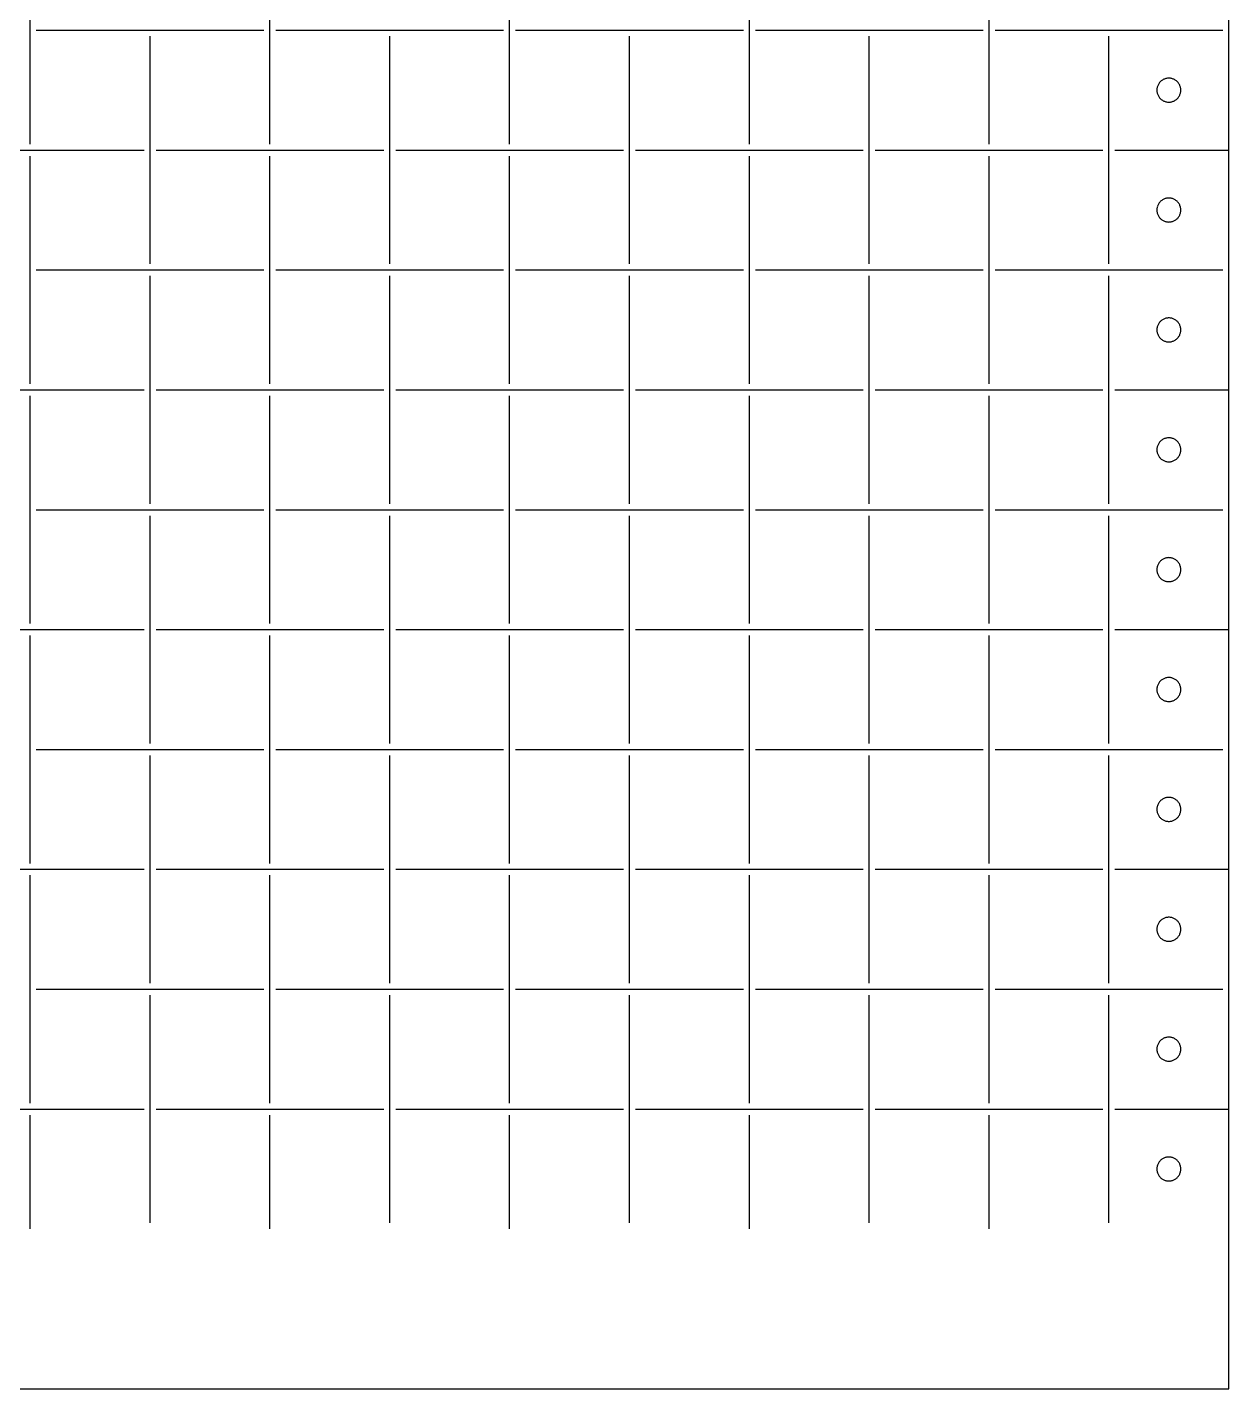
# Model space of a CAD drawing. Extents: x -1 to 386, y 36 to 428.
# Drawn here: x 225.5 to 385.9, y 36 to 217.7 of the extents above; entities that cross this region are included whole.
import ezdxf

# ---------------------------------------------------------------- set-up
doc = ezdxf.new("R2010")
doc.units = 0

msp = doc.modelspace()

# ---------------------------------------------------------------- linework, layer by layer
for p, q in [((385.944, 36.0018), (385.944, 398.668)), ((225.945, 202.135), (225.945, 232.535)), ((257.944, 202.135), (257.944, 232.535)), ((289.944, 202.135), (289.944, 232.535)), ((321.944, 202.135), (321.944, 232.535)), ((353.944, 202.135), (353.944, 232.535)), ((226.745, 217.335), (257.144, 217.335)), ((241.945, 186.135), (241.945, 216.535)), ((258.744, 217.335), (289.144, 217.335)), ((273.944, 186.135), (273.944, 216.535)), ((290.744, 217.335), (321.144, 217.335)), ((305.944, 186.135), (305.944, 216.535)), ((322.744, 217.335), (353.144, 217.335)), ((337.944, 186.135), (337.944, 216.535)), ((354.744, 217.335), (385.144, 217.335)), ((369.944, 186.135), (369.944, 216.535)), ((377.355, 210.823), (377.262742, 210.78308)), ((377.45, 210.857), (377.355427, 210.822953)), ((377.546, 210.885), (377.44948, 210.856947)), ((377.645, 210.907), (377.5469, 210.885071)), ((377.744, 210.922), (377.644714, 210.90628)), ((377.844, 210.932), (377.743952, 210.922546)), ((377.944, 210.935), (377.843529, 210.931839)), ((378.045, 210.932), (377.944529, 210.935161)), ((378.145, 210.922), (378.044924, 210.931454)), ((378.244, 210.907), (378.144743, 210.92272)), ((378.342, 210.885), (378.2439, 210.906929)), ((378.439, 210.857), (378.34248, 210.885053)), ((378.533, 210.823), (378.438427, 210.857047)), ((378.626, 210.783), (378.533742, 210.82292)), ((376.344, 209.335), (376.347104, 209.234535)), ((376.348, 209.435), (376.344896, 209.334535)), ((376.357, 209.535), (376.347404, 209.434933)), ((376.348, 209.234), (376.357596, 209.133933)), ((376.357, 209.134), (376.372804, 209.034723)), ((376.373, 209.635), (376.357196, 209.535723)), ((376.395, 209.733), (376.372987, 209.634905)), ((376.373, 209.035), (376.395013, 208.936908)), ((376.423, 209.829), (376.39506, 209.732477)), ((376.457, 209.924), (376.422964, 209.829427)), ((376.497, 210.016), (376.457066, 209.923753)), ((376.542, 210.106), (376.496365, 210.016442)), ((376.593, 210.192), (376.541833, 210.105482)), ((376.65, 210.275), (376.593499, 210.191866)), ((376.712, 210.355), (376.650419, 210.27558)), ((376.778, 210.43), (376.711509, 210.354602)), ((376.849, 210.501), (376.777937, 210.429925)), ((376.925, 210.568), (376.84959, 210.501528)), ((377.004, 210.629), (376.924583, 210.567394)), ((377.087, 210.686), (377.003857, 210.629505)), ((377.174, 210.737), (377.087499, 210.685833)), ((377.263, 210.783), (377.173451, 210.737367)), ((378.715, 210.737), (378.625451, 210.782633)), ((378.802, 210.686), (378.715471, 210.737167)), ((378.885, 210.629), (378.801886, 210.685495)), ((378.964, 210.568), (378.884554, 210.629606)), ((379.04, 210.501), (378.964619, 210.567472)), ((379.111, 210.43), (379.039937, 210.501075)), ((379.177, 210.355), (379.110509, 210.430398)), ((379.239, 210.275), (379.177391, 210.35442)), ((379.295, 210.192), (379.238499, 210.275134)), ((379.346, 210.106), (379.294861, 210.192518)), ((379.392, 210.016), (379.346365, 210.105558)), ((379.432, 209.924), (379.392066, 210.016247)), ((379.466, 209.829), (379.431964, 209.923573)), ((379.494, 209.733), (379.46606, 209.829523)), ((379.516, 209.635), (379.493987, 209.733095)), ((379.494, 208.937), (379.516013, 209.035092)), ((379.516, 209.035), (379.531804, 209.134277)), ((379.532, 209.535), (379.516196, 209.634277)), ((379.541, 209.435), (379.531404, 209.535067)), ((379.532, 209.134), (379.541596, 209.234067)), ((379.544, 209.335), (379.540896, 209.435465)), ((379.541, 209.234), (379.544104, 209.334465)), ((376.395, 208.937), (376.42294, 208.840477)), ((376.423, 208.841), (376.457036, 208.746427)), ((376.457, 208.746), (376.496934, 208.653753)), ((376.497, 208.654), (376.542635, 208.56444)), ((376.542, 208.564), (376.593167, 208.477482)), ((376.593, 208.478), (376.649501, 208.394869)), ((376.65, 208.395), (376.711581, 208.315577)), ((376.712, 208.315), (376.778491, 208.239604)), ((376.778, 208.24), (376.849063, 208.168925)), ((376.849, 208.169), (376.92441, 208.102528)), ((376.925, 208.102), (377.004417, 208.040394)), ((377.004, 208.041), (377.087143, 207.984502)), ((377.087, 207.984), (377.173501, 207.932833)), ((377.174, 207.933), (377.263549, 207.887367)), ((377.263, 207.887), (377.355258, 207.847082)), ((377.355, 207.847), (377.449573, 207.812953)), ((377.45, 207.813), (377.54652, 207.784947)), ((377.546, 207.785), (377.6441, 207.763071)), ((377.645, 207.763), (377.744286, 207.74728)), ((377.744, 207.748), (377.844048, 207.738546)), ((377.844, 207.738), (377.944471, 207.734839)), ((377.944, 207.735), (378.044471, 207.738161)), ((378.045, 207.738), (378.145076, 207.747454)), ((378.145, 207.748), (378.244258, 207.76372)), ((378.244, 207.763), (378.3421, 207.784929)), ((378.342, 207.785), (378.43852, 207.813053)), ((378.439, 207.813), (378.533573, 207.847047)), ((378.533, 207.847), (378.625258, 207.886918)), ((378.626, 207.887), (378.715549, 207.932633)), ((378.715, 207.933), (378.801529, 207.984167)), ((378.802, 207.984), (378.885114, 208.040498)), ((378.885, 208.041), (378.964446, 208.102606)), ((378.964, 208.102), (379.039381, 208.168472)), ((379.04, 208.169), (379.111064, 208.240075)), ((379.111, 208.24), (379.177491, 208.315396)), ((379.177, 208.315), (379.238609, 208.394423)), ((379.239, 208.395), (379.295501, 208.478131)), ((379.295, 208.478), (379.346139, 208.564518)), ((379.346, 208.564), (379.391635, 208.65356)), ((379.392, 208.654), (379.431934, 208.746247)), ((379.432, 208.746), (379.466036, 208.840573)), ((379.466, 208.841), (379.49394, 208.937523)), ((210.745, 201.335), (241.145, 201.335)), ((225.945, 170.135), (225.945, 200.535)), ((242.744, 201.335), (273.144, 201.335)), ((257.944, 170.135), (257.944, 200.535)), ((274.744, 201.335), (305.144, 201.335)), ((289.944, 170.135), (289.944, 200.535)), ((306.744, 201.335), (337.144, 201.335)), ((321.944, 170.135), (321.944, 200.535)), ((338.744, 201.335), (369.144, 201.335)), ((353.944, 170.135), (353.944, 200.535)), ((370.744, 201.335), (385.944, 201.335)), ((376.849, 194.501), (376.777937, 194.429928)), ((376.925, 194.568), (376.84959, 194.501528)), ((377.004, 194.629), (376.924583, 194.567394)), ((377.087, 194.686), (377.003857, 194.629502)), ((377.174, 194.737), (377.087499, 194.685833)), ((377.263, 194.783), (377.173451, 194.737367)), ((377.355, 194.823), (377.262742, 194.783083)), ((377.45, 194.857), (377.355427, 194.822953)), ((377.546, 194.885), (377.44948, 194.856947)), ((377.645, 194.907), (377.5469, 194.885071)), ((377.744, 194.922), (377.644714, 194.90628)), ((377.844, 194.932), (377.743952, 194.922546)), ((377.944, 194.935), (377.843529, 194.931839)), ((378.045, 194.932), (377.944529, 194.935161)), ((378.145, 194.922), (378.044924, 194.931454)), ((378.244, 194.907), (378.144743, 194.92272)), ((378.342, 194.885), (378.2439, 194.906929)), ((378.439, 194.857), (378.34248, 194.885053)), ((378.533, 194.823), (378.438427, 194.857047)), ((378.626, 194.783), (378.533742, 194.822917)), ((378.715, 194.737), (378.625451, 194.782633)), ((378.802, 194.686), (378.715471, 194.737167)), ((378.885, 194.629), (378.801886, 194.685498)), ((378.964, 194.568), (378.884554, 194.629606)), ((379.04, 194.501), (378.964619, 194.567472)), ((379.111, 194.43), (379.039937, 194.501072)), ((376.344, 193.335), (376.347104, 193.234535)), ((376.348, 193.435), (376.344896, 193.334535)), ((376.357, 193.536), (376.347404, 193.435933)), ((376.348, 193.235), (376.357596, 193.134933)), ((376.357, 193.134), (376.372804, 193.034723)), ((376.373, 193.635), (376.357196, 193.535723)), ((376.395, 193.733), (376.372987, 193.634908)), ((376.373, 193.035), (376.395013, 192.936905)), ((376.395, 192.937), (376.42294, 192.840477)), ((376.423, 193.829), (376.39506, 193.732474)), ((376.457, 193.924), (376.422964, 193.82943)), ((376.423, 192.841), (376.457036, 192.746427)), ((376.457, 192.746), (376.496934, 192.653753)), ((376.497, 194.016), (376.457066, 193.92375)), ((376.542, 194.106), (376.496365, 194.016442)), ((376.497, 192.654), (376.542635, 192.564442)), ((376.593, 194.192), (376.541833, 194.105482)), ((376.65, 194.275), (376.593499, 194.191866)), ((376.712, 194.355), (376.650419, 194.27558)), ((376.778, 194.43), (376.711509, 194.354602)), ((379.177, 194.355), (379.110509, 194.430398)), ((379.239, 194.275), (379.177391, 194.35442)), ((379.295, 194.192), (379.238499, 194.275134)), ((379.346, 194.106), (379.294861, 194.192518)), ((379.346, 192.564), (379.391635, 192.653558)), ((379.392, 194.016), (379.346365, 194.105558)), ((379.392, 192.654), (379.431934, 192.746247)), ((379.432, 193.924), (379.392066, 194.01625)), ((379.466, 193.829), (379.431964, 193.92357)), ((379.432, 192.746), (379.466036, 192.840573)), ((379.466, 192.841), (379.49394, 192.937523)), ((379.494, 193.733), (379.46606, 193.829526)), ((379.516, 193.635), (379.493987, 193.733092)), ((379.494, 192.937), (379.516013, 193.035095)), ((379.516, 193.035), (379.531804, 193.134277)), ((379.532, 193.536), (379.516196, 193.635277)), ((379.541, 193.435), (379.531404, 193.535067)), ((379.532, 193.134), (379.541596, 193.234067)), ((379.544, 193.335), (379.540896, 193.435465)), ((379.541, 193.235), (379.544104, 193.335465)), ((376.542, 192.564), (376.593167, 192.477482)), ((376.593, 192.478), (376.649501, 192.394866)), ((376.65, 192.395), (376.711581, 192.31558)), ((376.712, 192.315), (376.778491, 192.239602)), ((376.778, 192.24), (376.849063, 192.168925)), ((376.849, 192.169), (376.92441, 192.102528)), ((376.925, 192.102), (377.004417, 192.040397)), ((377.004, 192.041), (377.087143, 191.984502)), ((377.087, 191.984), (377.173501, 191.932833)), ((377.174, 191.933), (377.263549, 191.887367)), ((377.263, 191.887), (377.355258, 191.84708)), ((377.355, 191.847), (377.449573, 191.812953)), ((377.45, 191.813), (377.54652, 191.784947)), ((377.546, 191.785), (377.6441, 191.763071)), ((377.645, 191.763), (377.744286, 191.74728)), ((377.744, 191.748), (377.844048, 191.738546)), ((377.844, 191.738), (377.944471, 191.734839)), ((377.944, 191.735), (378.044471, 191.738161)), ((378.045, 191.738), (378.145076, 191.747454)), ((378.145, 191.748), (378.244258, 191.76372)), ((378.244, 191.763), (378.3421, 191.784929)), ((378.342, 191.785), (378.43852, 191.813053)), ((378.439, 191.813), (378.533573, 191.847047)), ((378.533, 191.847), (378.625258, 191.88692)), ((378.626, 191.887), (378.715549, 191.932633)), ((378.715, 191.933), (378.801529, 191.984167)), ((378.802, 191.984), (378.885114, 192.040498)), ((378.885, 192.041), (378.964446, 192.102603)), ((378.964, 192.102), (379.039381, 192.168472)), ((379.04, 192.169), (379.111064, 192.240075)), ((379.111, 192.24), (379.177491, 192.315398)), ((379.177, 192.315), (379.238609, 192.39442)), ((379.239, 192.395), (379.295501, 192.478134)), ((379.295, 192.478), (379.346139, 192.564518)), ((226.745, 185.335), (257.144, 185.335)), ((241.945, 154.135), (241.945, 184.535)), ((258.744, 185.335), (289.144, 185.335)), ((273.944, 154.135), (273.944, 184.535)), ((290.744, 185.335), (321.144, 185.335)), ((305.944, 154.135), (305.944, 184.535)), ((322.744, 185.335), (353.144, 185.335)), ((337.944, 154.135), (337.944, 184.535)), ((354.744, 185.335), (385.144, 185.335)), ((369.944, 154.135), (369.944, 184.535)), ((376.542, 178.106), (376.496365, 178.01644)), ((376.593, 178.192), (376.541833, 178.105485)), ((376.65, 178.275), (376.593499, 178.191866)), ((376.712, 178.355), (376.650419, 178.275577)), ((376.778, 178.43), (376.711509, 178.354604)), ((376.849, 178.501), (376.777937, 178.429925)), ((376.925, 178.568), (376.84959, 178.501528)), ((377.004, 178.629), (376.924583, 178.567394)), ((377.087, 178.686), (377.003857, 178.629502)), ((377.174, 178.737), (377.087499, 178.685836)), ((377.263, 178.783), (377.173451, 178.737367)), ((377.355, 178.823), (377.262742, 178.78308)), ((377.45, 178.857), (377.355427, 178.822953)), ((377.546, 178.885), (377.44948, 178.856947)), ((377.645, 178.907), (377.5469, 178.885071)), ((377.744, 178.922), (377.644714, 178.90628)), ((377.844, 178.932), (377.743952, 178.922546)), ((377.944, 178.935), (377.843529, 178.931839)), ((378.045, 178.932), (377.944529, 178.935161)), ((378.145, 178.922), (378.044924, 178.931454)), ((378.244, 178.907), (378.144743, 178.92272)), ((378.342, 178.885), (378.2439, 178.906929)), ((378.439, 178.857), (378.34248, 178.885053)), ((378.533, 178.823), (378.438427, 178.857047)), ((378.626, 178.783), (378.533742, 178.82292)), ((378.715, 178.737), (378.625451, 178.782633)), ((378.802, 178.686), (378.715471, 178.737164)), ((378.885, 178.629), (378.801886, 178.685498)), ((378.964, 178.568), (378.884554, 178.629606)), ((379.04, 178.501), (378.964619, 178.567472)), ((379.111, 178.43), (379.039937, 178.501075)), ((379.177, 178.355), (379.110509, 178.430396)), ((379.239, 178.275), (379.177391, 178.354423)), ((379.295, 178.192), (379.238499, 178.275134)), ((379.346, 178.106), (379.294861, 178.192515)), ((379.392, 178.016), (379.346365, 178.10556)), ((376.344, 177.335), (376.347104, 177.234537)), ((376.348, 177.435), (376.344896, 177.334535)), ((376.357, 177.536), (376.347404, 177.43593)), ((376.348, 177.235), (376.357596, 177.134933)), ((376.357, 177.134), (376.372804, 177.034723)), ((376.373, 177.635), (376.357196, 177.535726)), ((376.395, 177.733), (376.372987, 177.634905)), ((376.373, 177.035), (376.395013, 176.936905)), ((376.395, 176.937), (376.42294, 176.840477)), ((376.423, 177.829), (376.39506, 177.732477)), ((376.457, 177.924), (376.422964, 177.829427)), ((376.423, 176.841), (376.457036, 176.746427)), ((376.457, 176.746), (376.496934, 176.653753)), ((376.497, 178.016), (376.457066, 177.923753)), ((376.497, 176.654), (376.542635, 176.56444)), ((376.542, 176.564), (376.593167, 176.477485)), ((376.593, 176.478), (376.649501, 176.394866)), ((376.65, 176.395), (376.711581, 176.315577)), ((376.712, 176.315), (376.778491, 176.239604)), ((379.111, 176.24), (379.177491, 176.315396)), ((379.177, 176.315), (379.238609, 176.394423)), ((379.239, 176.395), (379.295501, 176.478134)), ((379.295, 176.478), (379.346139, 176.564515)), ((379.346, 176.564), (379.391635, 176.65356)), ((379.392, 176.654), (379.431934, 176.746247)), ((379.432, 177.924), (379.392066, 178.016247)), ((379.466, 177.829), (379.431964, 177.923573)), ((379.432, 176.746), (379.466036, 176.840573)), ((379.466, 176.841), (379.49394, 176.937523)), ((379.494, 177.733), (379.46606, 177.829523)), ((379.516, 177.635), (379.493987, 177.733095)), ((379.494, 176.937), (379.516013, 177.035095)), ((379.516, 177.035), (379.531804, 177.134277)), ((379.532, 177.536), (379.516196, 177.635274)), ((379.541, 177.435), (379.531404, 177.53507)), ((379.532, 177.134), (379.541596, 177.234067)), ((379.544, 177.335), (379.540896, 177.435465)), ((379.541, 177.235), (379.544104, 177.335463)), ((376.778, 176.24), (376.849063, 176.168925)), ((376.849, 176.169), (376.92441, 176.102528)), ((376.925, 176.102), (377.004417, 176.040394)), ((377.004, 176.041), (377.087143, 175.984502)), ((377.087, 175.984), (377.173501, 175.932836)), ((377.174, 175.933), (377.263549, 175.887367)), ((377.263, 175.887), (377.355258, 175.84708)), ((377.355, 175.847), (377.449573, 175.812953)), ((377.45, 175.813), (377.54652, 175.784947)), ((377.546, 175.785), (377.6441, 175.763071)), ((377.645, 175.763), (377.744286, 175.74728)), ((377.744, 175.748), (377.844048, 175.738546)), ((377.844, 175.738), (377.944471, 175.734839)), ((377.944, 175.735), (378.044471, 175.738161)), ((378.045, 175.738), (378.145076, 175.747454)), ((378.145, 175.748), (378.244258, 175.76372)), ((378.244, 175.763), (378.3421, 175.784929)), ((378.342, 175.785), (378.43852, 175.813053)), ((378.439, 175.813), (378.533573, 175.847047)), ((378.533, 175.847), (378.625258, 175.88692)), ((378.626, 175.887), (378.715549, 175.932633)), ((378.715, 175.933), (378.801529, 175.984164)), ((378.802, 175.984), (378.885114, 176.040498)), ((378.885, 176.041), (378.964446, 176.102606)), ((378.964, 176.102), (379.039381, 176.168472)), ((379.04, 176.169), (379.111064, 176.240075)), ((210.745, 169.335), (241.145, 169.335)), ((242.744, 169.335), (273.144, 169.335)), ((274.744, 169.335), (305.144, 169.335)), ((306.744, 169.335), (337.144, 169.335)), ((338.744, 169.335), (369.144, 169.335)), ((370.744, 169.335), (385.944, 169.335)), ((225.945, 138.135), (225.945, 168.535)), ((257.944, 138.135), (257.944, 168.535)), ((289.944, 138.135), (289.944, 168.535)), ((321.944, 138.135), (321.944, 168.535)), ((353.944, 138.135), (353.944, 168.535)), ((376.423, 161.829), (376.39506, 161.732477)), ((376.457, 161.924), (376.422964, 161.829427)), ((376.497, 162.016), (376.457066, 161.923753)), ((376.542, 162.106), (376.496365, 162.016442)), ((376.593, 162.192), (376.541833, 162.105482)), ((376.65, 162.275), (376.593499, 162.191866)), ((376.712, 162.355), (376.650419, 162.27558)), ((376.778, 162.43), (376.711509, 162.354602)), ((376.849, 162.501), (376.777937, 162.429925)), ((376.925, 162.568), (376.84959, 162.501528)), ((377.004, 162.629), (376.924583, 162.567397)), ((377.087, 162.686), (377.003857, 162.629502)), ((377.174, 162.737), (377.087499, 162.685833)), ((377.263, 162.783), (377.173451, 162.737367)), ((377.355, 162.823), (377.262742, 162.78308)), ((377.45, 162.857), (377.355427, 162.822953)), ((377.546, 162.885), (377.44948, 162.856947)), ((377.645, 162.907), (377.5469, 162.885071)), ((377.744, 162.922), (377.644714, 162.90628)), ((377.844, 162.932), (377.743952, 162.922546)), ((377.944, 162.935), (377.843529, 162.931839)), ((378.045, 162.932), (377.944529, 162.935161)), ((378.145, 162.922), (378.044924, 162.931454)), ((378.244, 162.907), (378.144743, 162.92272)), ((378.342, 162.885), (378.2439, 162.906929)), ((378.439, 162.857), (378.34248, 162.885053)), ((378.533, 162.823), (378.438427, 162.857047)), ((378.626, 162.783), (378.533742, 162.82292)), ((378.715, 162.737), (378.625451, 162.782633)), ((378.802, 162.686), (378.715471, 162.737167)), ((378.885, 162.629), (378.801886, 162.685498)), ((378.964, 162.568), (378.884554, 162.629603)), ((379.04, 162.501), (378.964619, 162.567472)), ((379.111, 162.43), (379.039937, 162.501075)), ((379.177, 162.355), (379.110509, 162.430398)), ((379.239, 162.275), (379.177391, 162.35442)), ((379.295, 162.192), (379.238499, 162.275134)), ((379.346, 162.106), (379.294861, 162.192518)), ((379.392, 162.016), (379.346365, 162.105558)), ((379.432, 161.924), (379.392066, 162.016247)), ((379.466, 161.829), (379.431964, 161.923573)), ((379.494, 161.733), (379.46606, 161.829523)), ((376.344, 161.335), (376.347104, 161.234535)), ((376.348, 161.435), (376.344896, 161.334535)), ((376.357, 161.536), (376.347404, 161.435933)), ((376.348, 161.235), (376.357596, 161.134933)), ((376.357, 161.134), (376.372804, 161.034723)), ((376.373, 161.635), (376.357196, 161.535723)), ((376.395, 161.733), (376.372987, 161.634905)), ((376.373, 161.035), (376.395013, 160.936908)), ((376.395, 160.937), (376.42294, 160.840477)), ((376.423, 160.841), (376.457036, 160.746427)), ((376.457, 160.746), (376.496934, 160.653753)), ((376.497, 160.654), (376.542635, 160.56444)), ((376.542, 160.564), (376.593167, 160.477482)), ((376.593, 160.478), (376.649501, 160.394869)), ((376.65, 160.395), (376.711581, 160.315577)), ((376.712, 160.315), (376.778491, 160.239602)), ((376.778, 160.24), (376.849063, 160.168928)), ((376.849, 160.169), (376.92441, 160.102528)), ((376.925, 160.102), (377.004417, 160.040394)), ((377.004, 160.041), (377.087143, 159.984502)), ((377.087, 159.984), (377.173501, 159.932833)), ((377.174, 159.933), (377.263549, 159.887367)), ((378.626, 159.887), (378.715549, 159.932633)), ((378.715, 159.933), (378.801529, 159.984167)), ((378.802, 159.984), (378.885114, 160.040498)), ((378.885, 160.041), (378.964446, 160.102606)), ((378.964, 160.102), (379.039381, 160.168472)), ((379.04, 160.169), (379.111064, 160.240072)), ((379.111, 160.24), (379.177491, 160.315398)), ((379.177, 160.315), (379.238609, 160.394423)), ((379.239, 160.395), (379.295501, 160.478131)), ((379.295, 160.478), (379.346139, 160.564518)), ((379.346, 160.564), (379.391635, 160.65356)), ((379.392, 160.654), (379.431934, 160.746247)), ((379.432, 160.746), (379.466036, 160.840573)), ((379.466, 160.841), (379.49394, 160.937523)), ((379.516, 161.635), (379.493987, 161.733095)), ((379.494, 160.937), (379.516013, 161.035092)), ((379.516, 161.035), (379.531804, 161.134277)), ((379.532, 161.536), (379.516196, 161.635277)), ((379.541, 161.435), (379.531404, 161.535067)), ((379.532, 161.134), (379.541596, 161.234067)), ((379.544, 161.335), (379.540896, 161.435465)), ((379.541, 161.235), (379.544104, 161.335465)), ((377.263, 159.887), (377.355258, 159.847082)), ((377.355, 159.847), (377.449573, 159.812953)), ((377.45, 159.813), (377.54652, 159.784947)), ((377.546, 159.785), (377.6441, 159.763071)), ((377.645, 159.763), (377.744286, 159.74728)), ((377.744, 159.748), (377.844048, 159.738546)), ((377.844, 159.738), (377.944471, 159.734839)), ((377.944, 159.735), (378.044471, 159.738161)), ((378.045, 159.738), (378.145076, 159.747454)), ((378.145, 159.748), (378.244258, 159.76372)), ((378.244, 159.763), (378.3421, 159.784929)), ((378.342, 159.785), (378.43852, 159.813053)), ((378.439, 159.813), (378.533573, 159.847047)), ((378.533, 159.847), (378.625258, 159.886918)), ((226.745, 153.335), (257.144, 153.335)), ((258.744, 153.335), (289.144, 153.335)), ((290.744, 153.335), (321.144, 153.335)), ((322.744, 153.335), (353.144, 153.335)), ((354.744, 153.335), (385.144, 153.335)), ((241.945, 122.135), (241.945, 152.535)), ((273.944, 122.135), (273.944, 152.535)), ((305.944, 122.135), (305.944, 152.535)), ((337.944, 122.135), (337.944, 152.535)), ((369.944, 122.135), (369.944, 152.535)), ((376.348, 145.435), (376.344896, 145.334535)), ((376.357, 145.536), (376.347404, 145.435933)), ((376.373, 145.635), (376.357196, 145.535723)), ((376.395, 145.733), (376.372987, 145.634908)), ((376.423, 145.829), (376.39506, 145.732474)), ((376.457, 145.924), (376.422964, 145.82943)), ((376.497, 146.016), (376.457066, 145.923753)), ((376.542, 146.106), (376.496365, 146.01644)), ((376.593, 146.192), (376.541833, 146.105482)), ((376.65, 146.275), (376.593499, 146.191869)), ((376.712, 146.355), (376.650419, 146.275577)), ((376.778, 146.43), (376.711509, 146.354602)), ((376.849, 146.501), (376.777937, 146.429928)), ((376.925, 146.568), (376.84959, 146.501528)), ((377.004, 146.629), (376.924583, 146.567394)), ((377.087, 146.686), (377.003857, 146.629502)), ((377.174, 146.737), (377.087499, 146.685833)), ((377.263, 146.783), (377.173451, 146.737367)), ((377.355, 146.823), (377.262742, 146.783083)), ((377.45, 146.857), (377.355427, 146.82295)), ((377.546, 146.885), (377.44948, 146.856947)), ((377.645, 146.907), (377.5469, 146.885071)), ((377.744, 146.922), (377.644714, 146.90628)), ((377.844, 146.932), (377.743952, 146.922546)), ((377.944, 146.935), (377.843529, 146.931839)), ((378.045, 146.932), (377.944529, 146.935161)), ((378.145, 146.922), (378.044924, 146.931454)), ((378.244, 146.907), (378.144743, 146.92272)), ((378.342, 146.885), (378.2439, 146.906929)), ((378.439, 146.857), (378.34248, 146.885053)), ((378.533, 146.823), (378.438427, 146.85705)), ((378.626, 146.783), (378.533742, 146.822917)), ((378.715, 146.737), (378.625451, 146.782633)), ((378.802, 146.686), (378.715471, 146.737167)), ((378.885, 146.629), (378.801886, 146.685498)), ((378.964, 146.568), (378.884554, 146.629606)), ((379.04, 146.501), (378.964619, 146.567472)), ((379.111, 146.43), (379.039937, 146.501072)), ((379.177, 146.355), (379.110509, 146.430398)), ((379.239, 146.275), (379.177391, 146.354423)), ((379.295, 146.192), (379.238499, 146.275131)), ((379.346, 146.106), (379.294861, 146.192518)), ((379.392, 146.016), (379.346365, 146.10556)), ((379.432, 145.924), (379.392066, 146.016247)), ((379.466, 145.829), (379.431964, 145.92357)), ((379.494, 145.733), (379.46606, 145.829526)), ((379.516, 145.635), (379.493987, 145.733092)), ((379.532, 145.536), (379.516196, 145.635277)), ((379.541, 145.435), (379.531404, 145.535067)), ((379.544, 145.335), (379.540896, 145.435465)), ((376.344, 145.335), (376.347104, 145.234535)), ((376.348, 145.235), (376.357596, 145.134933)), ((376.357, 145.134), (376.372804, 145.034723)), ((376.373, 145.035), (376.395013, 144.936905)), ((376.395, 144.937), (376.42294, 144.840477)), ((376.423, 144.841), (376.457036, 144.746427)), ((376.457, 144.746), (376.496934, 144.653753)), ((376.497, 144.654), (376.542635, 144.564442)), ((376.542, 144.564), (376.593167, 144.477482)), ((376.593, 144.478), (376.649501, 144.39488)), ((376.65, 144.395), (376.711581, 144.315555)), ((376.712, 144.315), (376.778491, 144.239619)), ((376.778, 144.24), (376.849063, 144.168908)), ((376.849, 144.169), (376.92441, 144.102537)), ((376.925, 144.102), (377.004417, 144.040391)), ((377.004, 144.041), (377.087143, 143.984499)), ((377.087, 143.984), (377.173501, 143.932833)), ((377.174, 143.933), (377.263549, 143.887393)), ((377.263, 143.887), (377.355258, 143.847066)), ((377.355, 143.847), (377.449573, 143.812964)), ((377.45, 143.813), (377.54652, 143.78506)), ((377.546, 143.785), (377.6441, 143.762987)), ((377.645, 143.763), (377.744286, 143.747196)), ((377.744, 143.748), (377.844048, 143.738404)), ((377.844, 143.738), (377.944471, 143.734896)), ((377.944, 143.735), (378.044471, 143.738104)), ((378.045, 143.738), (378.145076, 143.747596)), ((378.145, 143.748), (378.244258, 143.763804)), ((378.244, 143.763), (378.3421, 143.785013)), ((378.342, 143.785), (378.43852, 143.81294)), ((378.439, 143.813), (378.533573, 143.847036)), ((378.533, 143.847), (378.625258, 143.886934)), ((378.626, 143.887), (378.715549, 143.932607)), ((378.715, 143.933), (378.801529, 143.984167)), ((378.802, 143.984), (378.885114, 144.040501)), ((378.885, 144.041), (378.964446, 144.102609)), ((378.964, 144.102), (379.039381, 144.168463)), ((379.04, 144.169), (379.111064, 144.240092)), ((379.111, 144.24), (379.177491, 144.315382)), ((379.177, 144.315), (379.238609, 144.394445)), ((379.239, 144.395), (379.295501, 144.47812)), ((379.295, 144.478), (379.346139, 144.564518)), ((379.346, 144.564), (379.391635, 144.653558)), ((379.392, 144.654), (379.431934, 144.746247)), ((379.432, 144.746), (379.466036, 144.840573)), ((379.466, 144.841), (379.49394, 144.937523)), ((379.494, 144.937), (379.516013, 145.035095)), ((379.516, 145.035), (379.531804, 145.134277)), ((379.532, 145.134), (379.541596, 145.234067)), ((379.541, 145.235), (379.544104, 145.335465)), ((210.745, 137.335), (241.145, 137.335)), ((225.945, 106.135), (225.945, 136.535)), ((242.744, 137.335), (273.144, 137.335)), ((257.944, 106.135), (257.944, 136.535)), ((274.744, 137.335), (305.144, 137.335)), ((289.944, 106.135), (289.944, 136.535)), ((306.744, 137.335), (337.144, 137.335)), ((321.944, 106.135), (321.944, 136.535)), ((338.744, 137.335), (369.144, 137.335)), ((353.944, 106.135), (353.944, 136.535)), ((370.744, 137.335), (385.944, 137.335)), ((377.45, 130.857), (377.355427, 130.822936)), ((377.546, 130.885), (377.44948, 130.85706)), ((377.645, 130.907), (377.5469, 130.884987)), ((377.744, 130.922), (377.644714, 130.906196)), ((377.844, 130.932), (377.743952, 130.922404)), ((377.944, 130.935), (377.843529, 130.931896)), ((378.045, 130.932), (377.944529, 130.935104)), ((378.145, 130.922), (378.044924, 130.931596)), ((378.244, 130.907), (378.144743, 130.922804)), ((378.342, 130.885), (378.2439, 130.907013)), ((378.439, 130.857), (378.34248, 130.88494)), ((378.533, 130.823), (378.438427, 130.857064)), ((376.344, 129.335), (376.347104, 129.234529)), ((376.348, 129.435), (376.344896, 129.334557)), ((376.357, 129.536), (376.347404, 129.435924)), ((376.348, 129.235), (376.357596, 129.134924)), ((376.357, 129.134), (376.372804, 129.034742)), ((376.373, 129.635), (376.357196, 129.535714)), ((376.395, 129.733), (376.372987, 129.6349)), ((376.373, 129.035), (376.395013, 128.9369)), ((376.423, 129.829), (376.39506, 129.73248)), ((376.457, 129.924), (376.422964, 129.829427)), ((376.497, 130.016), (376.457066, 129.92377)), ((376.542, 130.106), (376.496365, 130.016423)), ((376.593, 130.192), (376.541833, 130.105499)), ((376.65, 130.275), (376.593499, 130.191857)), ((376.712, 130.355), (376.650419, 130.275583)), ((376.778, 130.43), (376.711509, 130.35459)), ((376.849, 130.501), (376.777937, 130.429936)), ((376.925, 130.568), (376.84959, 130.501537)), ((377.004, 130.629), (376.924583, 130.567391)), ((377.087, 130.686), (377.003857, 130.629499)), ((377.174, 130.737), (377.087499, 130.685833)), ((377.263, 130.783), (377.173451, 130.737365)), ((377.355, 130.823), (377.262742, 130.783094)), ((378.626, 130.783), (378.533742, 130.822906)), ((378.715, 130.737), (378.625451, 130.782635)), ((378.802, 130.686), (378.715471, 130.737167)), ((378.885, 130.629), (378.801886, 130.685501)), ((378.964, 130.568), (378.884554, 130.629609)), ((379.04, 130.501), (378.964619, 130.567463)), ((379.111, 130.43), (379.039937, 130.501064)), ((379.177, 130.355), (379.110509, 130.43041)), ((379.239, 130.275), (379.177391, 130.354417)), ((379.295, 130.192), (379.238499, 130.275143)), ((379.346, 130.106), (379.294861, 130.192501)), ((379.392, 130.016), (379.346365, 130.105577)), ((379.432, 129.924), (379.392066, 130.01623)), ((379.466, 129.829), (379.431964, 129.923573)), ((379.494, 129.733), (379.46606, 129.82952)), ((379.516, 129.635), (379.493987, 129.7331)), ((379.494, 128.937), (379.516013, 129.0351)), ((379.516, 129.035), (379.531804, 129.134257)), ((379.532, 129.536), (379.516196, 129.635286)), ((379.541, 129.435), (379.531404, 129.535076)), ((379.532, 129.134), (379.541596, 129.234076)), ((379.544, 129.335), (379.540896, 129.435443)), ((379.541, 129.235), (379.544104, 129.335471)), ((376.395, 128.937), (376.42294, 128.84048)), ((376.423, 128.841), (376.457036, 128.746427)), ((376.457, 128.746), (376.496934, 128.653742)), ((376.497, 128.654), (376.542635, 128.564451)), ((376.542, 128.564), (376.593167, 128.477471)), ((376.593, 128.478), (376.649501, 128.394857)), ((376.65, 128.395), (376.711581, 128.315583)), ((376.712, 128.315), (376.778491, 128.239619)), ((376.778, 128.24), (376.849063, 128.168908)), ((376.849, 128.169), (376.92441, 128.102537)), ((376.925, 128.102), (377.004417, 128.040391)), ((377.004, 128.041), (377.087143, 127.984499)), ((377.087, 127.984), (377.173501, 127.932833)), ((377.174, 127.933), (377.263549, 127.887365)), ((377.263, 127.887), (377.355258, 127.847094)), ((377.355, 127.847), (377.449573, 127.812964)), ((377.45, 127.813), (377.54652, 127.78506)), ((377.546, 127.785), (377.6441, 127.762987)), ((377.645, 127.763), (377.744286, 127.747196)), ((377.744, 127.748), (377.844048, 127.738404)), ((377.844, 127.738), (377.944471, 127.734896)), ((377.944, 127.735), (378.044471, 127.738104)), ((378.045, 127.738), (378.145076, 127.747596)), ((378.145, 127.748), (378.244258, 127.763804)), ((378.244, 127.763), (378.3421, 127.785013)), ((378.342, 127.785), (378.43852, 127.81294)), ((378.439, 127.813), (378.533573, 127.847036)), ((378.533, 127.847), (378.625258, 127.886906)), ((378.626, 127.887), (378.715549, 127.932635)), ((378.715, 127.933), (378.801529, 127.984167)), ((378.802, 127.984), (378.885114, 128.040501)), ((378.885, 128.041), (378.964446, 128.102609)), ((378.964, 128.102), (379.039381, 128.168463)), ((379.04, 128.169), (379.111064, 128.240092)), ((379.111, 128.24), (379.177491, 128.315382)), ((379.177, 128.315), (379.238609, 128.394417)), ((379.239, 128.395), (379.295501, 128.478143)), ((379.295, 128.478), (379.346139, 128.564529)), ((379.346, 128.564), (379.391635, 128.653549)), ((379.392, 128.654), (379.431934, 128.746258)), ((379.432, 128.746), (379.466036, 128.840573)), ((379.466, 128.841), (379.49394, 128.93752)), ((226.745, 121.335), (257.144, 121.335)), ((241.945, 90.135), (241.945, 120.535)), ((258.744, 121.335), (289.144, 121.335)), ((273.944, 90.135), (273.944, 120.535)), ((290.744, 121.335), (321.144, 121.335)), ((305.944, 90.135), (305.944, 120.535)), ((322.744, 121.335), (353.144, 121.335)), ((337.944, 90.135), (337.944, 120.535)), ((354.744, 121.335), (385.144, 121.335)), ((369.944, 90.135), (369.944, 120.535)), ((376.849, 114.501), (376.777937, 114.429937)), ((376.925, 114.568), (376.84959, 114.501537)), ((377.004, 114.629), (376.924583, 114.567391)), ((377.087, 114.686), (377.003857, 114.629499)), ((377.174, 114.737), (377.087499, 114.685833)), ((377.263, 114.783), (377.173451, 114.737365)), ((377.355, 114.823), (377.262742, 114.783094)), ((377.45, 114.857), (377.355427, 114.822936)), ((377.546, 114.885), (377.44948, 114.85706)), ((377.645, 114.907), (377.5469, 114.884987)), ((377.744, 114.922), (377.644714, 114.906196)), ((377.844, 114.932), (377.743952, 114.922404)), ((377.944, 114.935), (377.843529, 114.931896)), ((378.045, 114.932), (377.944529, 114.935104)), ((378.145, 114.922), (378.044924, 114.931596)), ((378.244, 114.907), (378.144743, 114.922804)), ((378.342, 114.885), (378.2439, 114.907013)), ((378.439, 114.857), (378.34248, 114.88494)), ((378.533, 114.823), (378.438427, 114.857064)), ((378.626, 114.783), (378.533742, 114.822906)), ((378.715, 114.737), (378.625451, 114.782635)), ((378.802, 114.686), (378.715471, 114.737167)), ((378.885, 114.629), (378.801886, 114.685501)), ((378.964, 114.568), (378.884554, 114.629609)), ((379.04, 114.501), (378.964619, 114.567463)), ((379.111, 114.43), (379.039937, 114.501064)), ((376.344, 113.335), (376.347104, 113.234529)), ((376.348, 113.435), (376.344896, 113.334557)), ((376.357, 113.536), (376.347404, 113.435924)), ((376.348, 113.235), (376.357596, 113.134924)), ((376.357, 113.135), (376.372804, 113.035714)), ((376.373, 113.635), (376.357196, 113.535714)), ((376.395, 113.733), (376.372987, 113.6349)), ((376.373, 113.035), (376.395013, 112.936928)), ((376.395, 112.937), (376.42294, 112.840452)), ((376.423, 113.829), (376.39506, 113.73248)), ((376.457, 113.924), (376.422964, 113.829427)), ((376.423, 112.841), (376.457036, 112.746456)), ((376.457, 112.746), (376.496934, 112.653742)), ((376.497, 114.016), (376.457066, 113.92377)), ((376.542, 114.106), (376.496365, 114.016423)), ((376.593, 114.192), (376.541833, 114.105499)), ((376.65, 114.275), (376.593499, 114.191857)), ((376.712, 114.355), (376.650419, 114.275583)), ((376.778, 114.43), (376.711509, 114.35459)), ((379.177, 114.355), (379.110509, 114.43041)), ((379.239, 114.275), (379.177391, 114.354417)), ((379.295, 114.192), (379.238499, 114.275143)), ((379.346, 114.106), (379.294861, 114.192501)), ((379.392, 114.016), (379.346365, 114.105577)), ((379.392, 112.654), (379.431934, 112.746258)), ((379.432, 113.924), (379.392066, 114.01623)), ((379.466, 113.829), (379.431964, 113.923573)), ((379.432, 112.746), (379.466036, 112.840544)), ((379.466, 112.841), (379.49394, 112.937548)), ((379.494, 113.733), (379.46606, 113.82952)), ((379.516, 113.635), (379.493987, 113.7331)), ((379.494, 112.937), (379.516013, 113.035072)), ((379.516, 113.035), (379.531804, 113.134286)), ((379.532, 113.536), (379.516196, 113.635286)), ((379.541, 113.435), (379.531404, 113.535076)), ((379.532, 113.135), (379.541596, 113.235076)), ((379.544, 113.335), (379.540896, 113.435443)), ((379.541, 113.235), (379.544104, 113.335471)), ((376.497, 112.654), (376.542635, 112.564451)), ((376.542, 112.564), (376.593167, 112.477471)), ((376.593, 112.478), (376.649501, 112.394857)), ((376.65, 112.395), (376.711581, 112.315583)), ((376.712, 112.315), (376.778491, 112.239618)), ((376.778, 112.24), (376.849063, 112.168908)), ((376.849, 112.169), (376.92441, 112.102537)), ((376.925, 112.102), (377.004417, 112.040391)), ((377.004, 112.041), (377.087143, 111.984499)), ((377.087, 111.984), (377.173501, 111.932833)), ((377.174, 111.933), (377.263549, 111.887365)), ((377.263, 111.887), (377.355258, 111.847094)), ((377.355, 111.847), (377.449573, 111.812936)), ((377.45, 111.813), (377.54652, 111.78506)), ((377.546, 111.785), (377.6441, 111.762987)), ((377.645, 111.763), (377.744286, 111.747196)), ((377.744, 111.748), (377.844048, 111.738404)), ((377.844, 111.738), (377.944471, 111.734896)), ((377.944, 111.735), (378.044471, 111.738104)), ((378.045, 111.738), (378.145076, 111.747596)), ((378.145, 111.748), (378.244258, 111.763804)), ((378.244, 111.763), (378.3421, 111.785013)), ((378.342, 111.785), (378.43852, 111.81294)), ((378.439, 111.813), (378.533573, 111.847064)), ((378.533, 111.847), (378.625258, 111.886906)), ((378.626, 111.887), (378.715549, 111.932635)), ((378.715, 111.933), (378.801529, 111.984167)), ((378.802, 111.984), (378.885114, 112.040501)), ((378.885, 112.041), (378.964446, 112.102609)), ((378.964, 112.102), (379.039381, 112.168463)), ((379.04, 112.169), (379.111064, 112.240092)), ((379.111, 112.24), (379.177491, 112.315382)), ((379.177, 112.315), (379.238609, 112.394417)), ((379.239, 112.395), (379.295501, 112.478143)), ((379.295, 112.478), (379.346139, 112.564529)), ((379.346, 112.564), (379.391635, 112.653549)), ((210.745, 105.335), (241.145, 105.335)), ((225.945, 74.1351), (225.945, 104.535)), ((242.744, 105.335), (273.144, 105.335)), ((257.944, 74.1351), (257.944, 104.535)), ((274.744, 105.335), (305.144, 105.335)), ((289.944, 74.1351), (289.944, 104.535)), ((306.744, 105.335), (337.144, 105.335)), ((321.944, 74.1351), (321.944, 104.535)), ((338.744, 105.335), (369.144, 105.335)), ((353.944, 74.1351), (353.944, 104.535)), ((370.744, 105.335), (385.944, 105.335)), ((376.593, 98.1924), (376.541833, 98.105871)), ((376.65, 98.2755), (376.593499, 98.192357)), ((376.712, 98.3549), (376.650419, 98.275483)), ((376.778, 98.4303), (376.711509, 98.354918)), ((376.849, 98.5014), (376.777937, 98.430308)), ((376.925, 98.5679), (376.84959, 98.501437)), ((377.004, 98.6295), (376.924583, 98.567891)), ((377.087, 98.686), (377.003857, 98.629499)), ((377.174, 98.7371), (377.087499, 98.685933)), ((377.263, 98.7828), (377.173451, 98.737165)), ((377.355, 98.8227), (377.262742, 98.782794)), ((377.45, 98.8567), (377.355427, 98.822636)), ((377.546, 98.8848), (377.44948, 98.85686)), ((377.645, 98.9067), (377.5469, 98.884687)), ((377.744, 98.9224), (377.644714, 98.906596)), ((377.844, 98.9319), (377.743952, 98.922304)), ((377.944, 98.935), (377.843529, 98.931896)), ((378.045, 98.9319), (377.944529, 98.935004)), ((378.145, 98.9224), (378.044924, 98.931996)), ((378.244, 98.9067), (378.144743, 98.922504)), ((378.342, 98.8848), (378.2439, 98.906813)), ((378.439, 98.8567), (378.34248, 98.88464)), ((378.533, 98.8227), (378.438427, 98.856764)), ((378.626, 98.7828), (378.533742, 98.822706)), ((378.715, 98.7371), (378.625451, 98.782735)), ((378.802, 98.686), (378.715471, 98.737167)), ((378.885, 98.6295), (378.801886, 98.686001)), ((378.964, 98.5679), (378.884554, 98.629509)), ((379.04, 98.5014), (378.964619, 98.567863)), ((379.111, 98.4303), (379.039937, 98.501392)), ((379.177, 98.3549), (379.110509, 98.430282)), ((379.239, 98.2755), (379.177391, 98.354917)), ((379.295, 98.1924), (379.238499, 98.275543)), ((379.346, 98.1058), (379.294861, 98.192329)), ((376.344, 97.335), (376.347104, 97.234557)), ((376.348, 97.4355), (376.344896, 97.335029)), ((376.357, 97.5356), (376.347404, 97.435524)), ((376.348, 97.2346), (376.357596, 97.134524)), ((376.357, 97.1345), (376.372804, 97.035214)), ((376.373, 97.6349), (376.357196, 97.535614)), ((376.395, 97.7329), (376.372987, 97.634828)), ((376.373, 97.0352), (376.395013, 96.9371)), ((376.395, 96.9371), (376.42294, 96.84058)), ((376.423, 97.8295), (376.39506, 97.732952)), ((376.457, 97.924), (376.422964, 97.829456)), ((376.423, 96.8406), (376.457036, 96.746027)), ((376.457, 96.746), (376.496934, 96.65377)), ((376.497, 98.0163), (376.457066, 97.924042)), ((376.542, 98.1058), (376.496365, 98.016251)), ((376.497, 96.6538), (376.542635, 96.564223)), ((376.542, 96.5642), (376.593167, 96.477699)), ((376.593, 96.4777), (376.649501, 96.394557)), ((376.65, 96.3946), (376.711581, 96.315183)), ((379.177, 96.3152), (379.238609, 96.394617)), ((379.239, 96.3946), (379.295501, 96.477743)), ((379.295, 96.4777), (379.346139, 96.564201)), ((379.346, 96.5642), (379.391635, 96.653777)), ((379.392, 98.0163), (379.346365, 98.105849)), ((379.392, 96.6538), (379.431934, 96.74603)), ((379.432, 97.924), (379.392066, 98.016258)), ((379.466, 97.8295), (379.431964, 97.924044)), ((379.432, 96.746), (379.466036, 96.840573)), ((379.466, 96.8406), (379.49394, 96.93712)), ((379.494, 97.7329), (379.46606, 97.829448)), ((379.516, 97.6349), (379.493987, 97.732972)), ((379.494, 96.9371), (379.516013, 97.0352)), ((379.516, 97.0352), (379.531804, 97.134486)), ((379.532, 97.5356), (379.516196, 97.634886)), ((379.541, 97.4355), (379.531404, 97.535576)), ((379.532, 97.1345), (379.541596, 97.234576)), ((379.544, 97.335), (379.540896, 97.435471)), ((379.541, 97.2346), (379.544104, 97.335043)), ((376.712, 96.3152), (376.778491, 96.23979)), ((376.778, 96.2398), (376.849063, 96.168737)), ((376.849, 96.1687), (376.92441, 96.102237)), ((376.925, 96.1022), (377.004417, 96.040591)), ((377.004, 96.0406), (377.087143, 95.984099)), ((377.087, 95.9841), (377.173501, 95.932933)), ((377.174, 95.933), (377.263549, 95.887365)), ((377.263, 95.8873), (377.355258, 95.847394)), ((377.355, 95.8474), (377.449573, 95.813336)), ((377.45, 95.8134), (377.54652, 95.78546)), ((377.546, 95.7853), (377.6441, 95.763287)), ((377.645, 95.7634), (377.744286, 95.747596)), ((377.744, 95.7477), (377.844048, 95.738104)), ((377.844, 95.7382), (377.944471, 95.735096)), ((377.944, 95.7351), (378.044471, 95.738204)), ((378.045, 95.7382), (378.145076, 95.747796)), ((378.145, 95.7477), (378.244258, 95.763504)), ((378.244, 95.7634), (378.3421, 95.785413)), ((378.342, 95.7853), (378.43852, 95.81324)), ((378.439, 95.8134), (378.533573, 95.847464)), ((378.533, 95.8474), (378.625258, 95.887306)), ((378.626, 95.8873), (378.715549, 95.932935)), ((378.715, 95.933), (378.801529, 95.984167)), ((378.802, 95.9841), (378.885114, 96.040601)), ((378.885, 96.0406), (378.964446, 96.102209)), ((378.964, 96.1022), (379.039381, 96.168663)), ((379.04, 96.1687), (379.111064, 96.239763)), ((379.111, 96.2398), (379.177491, 96.31521)), ((226.745, 89.335), (257.144, 89.335)), ((258.744, 89.335), (289.144, 89.335)), ((290.744, 89.335), (321.144, 89.335)), ((322.744, 89.335), (353.144, 89.335)), ((354.744, 89.335), (385.144, 89.335)), ((241.945, 58.1351), (241.945, 88.535)), ((273.944, 58.1351), (273.944, 88.535)), ((305.944, 58.1351), (305.944, 88.535)), ((337.944, 58.1351), (337.944, 88.535)), ((369.944, 58.1351), (369.944, 88.535)), ((376.423, 81.8295), (376.39506, 81.73298)), ((376.457, 81.924), (376.422964, 81.829427)), ((376.497, 82.0163), (376.457066, 81.924042)), ((376.542, 82.1059), (376.496365, 82.016351)), ((376.593, 82.1924), (376.541833, 82.105899)), ((376.65, 82.2755), (376.593499, 82.192357)), ((376.712, 82.3549), (376.650419, 82.275483)), ((376.778, 82.4303), (376.711509, 82.35489)), ((376.849, 82.5014), (376.777937, 82.430337)), ((376.925, 82.5679), (376.84959, 82.501437)), ((377.004, 82.6295), (376.924583, 82.567891)), ((377.087, 82.686), (377.003857, 82.629499)), ((377.174, 82.7371), (377.087499, 82.685933)), ((377.263, 82.7828), (377.173451, 82.737165)), ((377.355, 82.8227), (377.262742, 82.782766)), ((377.45, 82.8567), (377.355427, 82.822664)), ((377.546, 82.8848), (377.44948, 82.85686)), ((377.645, 82.9067), (377.5469, 82.884687)), ((377.744, 82.9224), (377.644714, 82.906596)), ((377.844, 82.9319), (377.743952, 82.922304)), ((377.944, 82.9351), (377.843529, 82.931996)), ((378.045, 82.9319), (377.944529, 82.935004)), ((378.145, 82.9224), (378.044924, 82.931996)), ((378.244, 82.9067), (378.144743, 82.922504)), ((378.342, 82.8848), (378.2439, 82.906813)), ((378.439, 82.8567), (378.34248, 82.88464)), ((378.533, 82.8227), (378.438427, 82.856736)), ((378.626, 82.7828), (378.533742, 82.822734)), ((378.715, 82.7371), (378.625451, 82.782735)), ((378.802, 82.686), (378.715471, 82.737167)), ((378.885, 82.6295), (378.801886, 82.686001)), ((378.964, 82.5679), (378.884554, 82.629509)), ((379.04, 82.5014), (378.964619, 82.567863)), ((379.111, 82.4303), (379.039937, 82.501363)), ((379.177, 82.3549), (379.110509, 82.43031)), ((379.239, 82.2755), (379.177391, 82.354917)), ((379.295, 82.1924), (379.238499, 82.275543)), ((379.346, 82.1059), (379.294861, 82.192401)), ((379.392, 82.0163), (379.346365, 82.105849)), ((379.432, 81.924), (379.392066, 82.016258)), ((379.466, 81.8295), (379.431964, 81.924073)), ((379.494, 81.733), (379.46606, 81.82952)), ((376.344, 81.3351), (376.347104, 81.234629)), ((376.348, 81.4355), (376.344896, 81.335029)), ((376.357, 81.5356), (376.347404, 81.435552)), ((376.348, 81.2346), (376.357596, 81.134524)), ((376.357, 81.1345), (376.372804, 81.035243)), ((376.373, 81.6349), (376.357196, 81.535614)), ((376.395, 81.733), (376.372987, 81.6349)), ((376.373, 81.0352), (376.395013, 80.9371)), ((376.395, 80.9371), (376.42294, 80.84058)), ((376.423, 80.8406), (376.457036, 80.746027)), ((376.457, 80.7461), (376.496934, 80.653842)), ((376.497, 80.6538), (376.542635, 80.564251)), ((376.542, 80.5642), (376.593167, 80.477671)), ((376.593, 80.4777), (376.649501, 80.394586)), ((376.65, 80.3946), (376.711581, 80.315154)), ((376.712, 80.3152), (376.778491, 80.239818)), ((376.778, 80.2398), (376.849063, 80.168708)), ((376.849, 80.1687), (376.92441, 80.102237)), ((376.925, 80.1022), (377.004417, 80.040591)), ((377.004, 80.0406), (377.087143, 79.984099)), ((377.087, 79.9841), (377.173501, 79.932933)), ((378.715, 79.9329), (378.801529, 79.984067)), ((378.802, 79.9841), (378.885114, 80.040601)), ((378.885, 80.0406), (378.964446, 80.102209)), ((378.964, 80.1022), (379.039381, 80.168663)), ((379.04, 80.1687), (379.111064, 80.239792)), ((379.111, 80.2398), (379.177491, 80.315182)), ((379.177, 80.3152), (379.238609, 80.394646)), ((379.239, 80.3946), (379.295501, 80.477714)), ((379.295, 80.4777), (379.346139, 80.564229)), ((379.346, 80.5642), (379.391635, 80.653749)), ((379.392, 80.6538), (379.431934, 80.746058)), ((379.432, 80.7461), (379.466036, 80.840673)), ((379.466, 80.8406), (379.49394, 80.93712)), ((379.516, 81.6349), (379.493987, 81.733)), ((379.494, 80.9371), (379.516013, 81.0352)), ((379.516, 81.0352), (379.531804, 81.134457)), ((379.532, 81.5356), (379.516196, 81.634886)), ((379.541, 81.4355), (379.531404, 81.535548)), ((379.532, 81.1345), (379.541596, 81.234576)), ((379.544, 81.3351), (379.540896, 81.435571)), ((379.541, 81.2346), (379.544104, 81.335071)), ((377.174, 79.9329), (377.263549, 79.887293)), ((377.263, 79.8873), (377.355258, 79.847366)), ((377.355, 79.8474), (377.449573, 79.813364)), ((377.45, 79.8134), (377.54652, 79.78546)), ((377.546, 79.7853), (377.6441, 79.763287)), ((377.645, 79.7634), (377.744286, 79.747596)), ((377.744, 79.7477), (377.844048, 79.738104)), ((377.844, 79.7382), (377.944471, 79.735096)), ((377.944, 79.7351), (378.044471, 79.738204)), ((378.045, 79.7382), (378.145076, 79.747796)), ((378.145, 79.7477), (378.244258, 79.763504)), ((378.244, 79.7634), (378.3421, 79.785413)), ((378.342, 79.7853), (378.43852, 79.81324)), ((378.439, 79.8134), (378.533573, 79.847436)), ((378.533, 79.8474), (378.625258, 79.887334)), ((378.626, 79.8873), (378.715549, 79.932907)), ((210.745, 73.335), (241.145, 73.335)), ((242.744, 73.335), (273.144, 73.335)), ((274.744, 73.335), (305.144, 73.335)), ((306.744, 73.335), (337.144, 73.335)), ((338.744, 73.335), (369.144, 73.335)), ((370.744, 73.335), (385.944, 73.335)), ((225.945, 57.3351), (225.945, 72.5351)), ((257.944, 57.3351), (257.944, 72.5351)), ((289.944, 57.3351), (289.944, 72.5351)), ((321.944, 57.3351), (321.944, 72.5351)), ((353.944, 57.3351), (353.944, 72.5351)), ((376.348, 65.4355), (376.344896, 65.335057)), ((376.357, 65.5356), (376.347404, 65.435524)), ((376.373, 65.6349), (376.357196, 65.535614)), ((376.395, 65.733), (376.372987, 65.6349)), ((376.423, 65.8295), (376.39506, 65.73298)), ((376.457, 65.9241), (376.422964, 65.829527)), ((376.497, 66.0163), (376.457066, 65.92407)), ((376.542, 66.1059), (376.496365, 66.016323)), ((376.593, 66.1924), (376.541833, 66.105899)), ((376.65, 66.2755), (376.593499, 66.192357)), ((376.712, 66.3549), (376.650419, 66.275483)), ((376.778, 66.4303), (376.711509, 66.35489)), ((376.849, 66.5014), (376.777937, 66.430337)), ((376.925, 66.5679), (376.84959, 66.501437)), ((377.004, 66.6295), (376.924583, 66.567891)), ((377.087, 66.686), (377.003857, 66.629499)), ((377.174, 66.7371), (377.087499, 66.685933)), ((377.263, 66.7828), (377.173451, 66.737165)), ((377.355, 66.8227), (377.262742, 66.782794)), ((377.45, 66.8568), (377.355427, 66.822736)), ((377.546, 66.8848), (377.44948, 66.85686)), ((377.645, 66.9067), (377.5469, 66.884687)), ((377.744, 66.9225), (377.644714, 66.906696)), ((377.844, 66.9319), (377.743952, 66.922304)), ((377.944, 66.9351), (377.843529, 66.931996)), ((378.045, 66.9319), (377.944529, 66.935004)), ((378.145, 66.9225), (378.044924, 66.932096)), ((378.244, 66.9067), (378.144743, 66.922504)), ((378.342, 66.8848), (378.2439, 66.906813)), ((378.439, 66.8568), (378.34248, 66.88474)), ((378.533, 66.8227), (378.438427, 66.856764)), ((378.626, 66.7828), (378.533742, 66.822706)), ((378.715, 66.7371), (378.625451, 66.782735)), ((378.802, 66.686), (378.715471, 66.737167)), ((378.885, 66.6295), (378.801886, 66.686001)), ((378.964, 66.5679), (378.884554, 66.629509)), ((379.04, 66.5014), (378.964619, 66.567863)), ((379.111, 66.4303), (379.039937, 66.501363)), ((379.177, 66.3549), (379.110509, 66.43031)), ((379.239, 66.2755), (379.177391, 66.354917)), ((379.295, 66.1924), (379.238499, 66.275543)), ((379.346, 66.1059), (379.294861, 66.192401)), ((379.392, 66.0163), (379.346365, 66.105877)), ((379.432, 65.9241), (379.392066, 66.01633)), ((379.466, 65.8295), (379.431964, 65.924073)), ((379.494, 65.733), (379.46606, 65.82952)), ((379.516, 65.6349), (379.493987, 65.733)), ((379.532, 65.5356), (379.516196, 65.634886)), ((379.541, 65.4355), (379.531404, 65.535576)), ((379.544, 65.3351), (379.540896, 65.435543)), ((376.344, 65.3351), (376.347104, 65.234629)), ((376.348, 65.2346), (376.357596, 65.134524)), ((376.357, 65.1345), (376.372804, 65.035243)), ((376.373, 65.0353), (376.395013, 64.9372)), ((376.395, 64.9372), (376.42294, 64.84068)), ((376.423, 64.8406), (376.457036, 64.746027)), ((376.457, 64.7461), (376.496934, 64.653842)), ((376.497, 64.6538), (376.542635, 64.564251)), ((376.542, 64.5643), (376.593167, 64.477771)), ((376.593, 64.4777), (376.649501, 64.394557)), ((376.65, 64.3946), (376.711581, 64.315183)), ((376.712, 64.3152), (376.778491, 64.239818)), ((376.778, 64.2398), (376.849063, 64.168708)), ((376.849, 64.1687), (376.92441, 64.102237)), ((376.925, 64.1022), (377.004417, 64.040591)), ((377.004, 64.0406), (377.087143, 63.984099)), ((377.087, 63.9841), (377.173501, 63.932933)), ((377.174, 63.933), (377.263549, 63.887365)), ((377.263, 63.8873), (377.355258, 63.847394)), ((377.355, 63.8474), (377.449573, 63.813364)), ((377.45, 63.8134), (377.54652, 63.78546)), ((377.546, 63.7853), (377.6441, 63.763287)), ((377.645, 63.7634), (377.744286, 63.747596)), ((377.744, 63.7477), (377.844048, 63.738104)), ((377.844, 63.7382), (377.944471, 63.735096)), ((377.944, 63.7351), (378.044471, 63.738204)), ((378.045, 63.7382), (378.145076, 63.747796)), ((378.145, 63.7477), (378.244258, 63.763504)), ((378.244, 63.7634), (378.3421, 63.785413)), ((378.342, 63.7853), (378.43852, 63.81324)), ((378.439, 63.8134), (378.533573, 63.847436)), ((378.533, 63.8474), (378.625258, 63.887306)), ((378.626, 63.8873), (378.715549, 63.932935)), ((378.715, 63.933), (378.801529, 63.984167)), ((378.802, 63.9841), (378.885114, 64.040601)), ((378.885, 64.0406), (378.964446, 64.102209)), ((378.964, 64.1022), (379.039381, 64.168663)), ((379.04, 64.1687), (379.111064, 64.239792)), ((379.111, 64.2398), (379.177491, 64.315182)), ((379.177, 64.3152), (379.238609, 64.394617)), ((379.239, 64.3946), (379.295501, 64.477743)), ((379.295, 64.4777), (379.346139, 64.564229)), ((379.346, 64.5643), (379.391635, 64.653849)), ((379.392, 64.6538), (379.431934, 64.746058)), ((379.432, 64.7461), (379.466036, 64.840673)), ((379.466, 64.8406), (379.49394, 64.93712)), ((379.494, 64.9372), (379.516013, 65.0353)), ((379.516, 65.0353), (379.531804, 65.134557)), ((379.532, 65.1345), (379.541596, 65.234576)), ((379.541, 65.2346), (379.544104, 65.335071)), ((65.9446, 36.0018), (385.944, 36.0018))]:
    msp.add_line(p, q)

doc.saveas('drawing.dxf')
